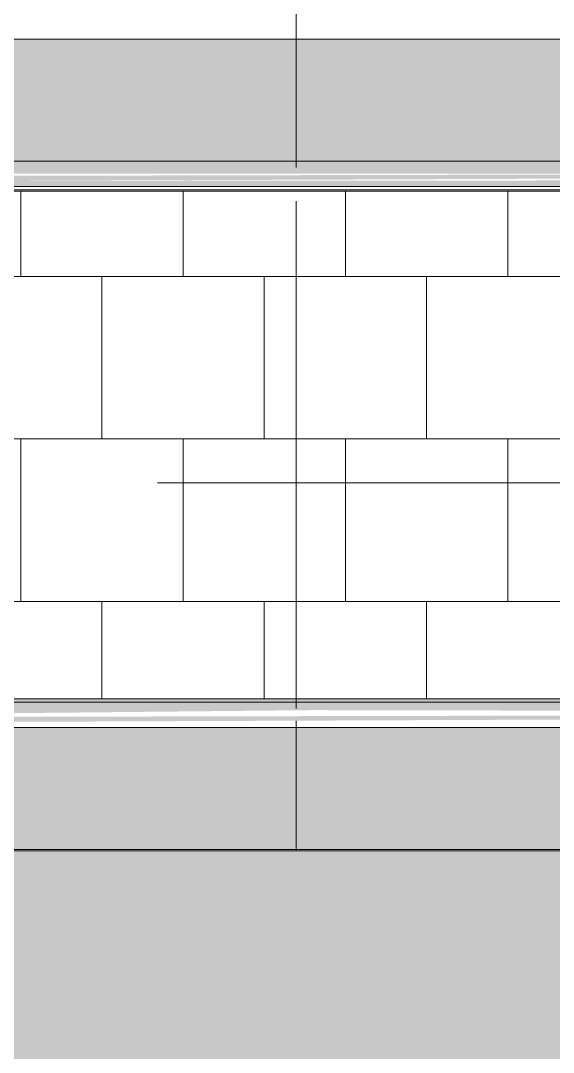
# Model space of a CAD drawing. Header units: metres. Extents: x 147 to 427, y -16 to 162.
# Drawn here: x 326.96 to 327.485, y 99.876 to 100.892 of the extents above; entities that cross this region are included whole.
import ezdxf

# ---------------------------------------------------------------- set-up
doc = ezdxf.new("R2010")
doc.units = ezdxf.units.M
doc.linetypes.add('IMPORT-Dashed _3_', pattern=[0.75, 0.5, -0.25])
doc.layers.add('1053_ARQ_BASE_MATADOURO_dwg', color=7, linetype='Continuous', lineweight=5, true_color=0x767676)
for name, color, linetype, lineweight in [('A-DETL', 7, 'Continuous', 5), ('A-DETL-GENF', 7, 'Continuous', 5), ('A-TEXTO1', 7, 'Continuous', 5), ('A-VISTA01', 7, 'Continuous', 20), ('A-WALL', 7, 'Continuous', 9), ('A_lay', 7, 'Continuous', 5), ('A_PROJEÇÃO', 7, 'IMPORT-Dashed _3_', 5), ('P-PIPE', 7, 'Continuous', 5)]:
    doc.layers.add(name, color=color, linetype=linetype, lineweight=lineweight)

# ---------------------------------------------------------------- blocks, each defined once
blk = doc.blocks.new('1053_ARQ_BASE_MATADOURO_dwg_arq geral tgov-4039641-TÉRREO 1_20 - Dependente 1')
at = {"layer": 'A_lay', "true_color": 0xaaaaaa}
h = blk.add_hatch(dxfattribs=at)
h.set_pattern_fill('FP_7', color=253, style=0, pattern_type=2)
h.set_pattern_definition([(0, (0, 0), (0, 0.16), []), (90, (0, 0), (-0.08, 0.16), [0.16, -0.16])])
h.paths.add_polyline_path([(19.8985, 17.0382), (29.3459, 17.0382), (29.3459, 17.5382), (19.6727, 17.5354), (19.6727, 17.0382)])
at = {"layer": 'A-TEXTO1', "color": 253, "true_color": 0xaaaaaa}
blk.add_line((29.2558, 17.2508), (28.4929, 17.2508), dxfattribs=at)
at = {"layer": 'A-VISTA01', "color": 253, "true_color": 0xaaaaaa, "flags": 128}
for points in [[(19.3727, 17.6882), (29.3459, 17.6882), (29.3459, 17.5382), (19.3727, 17.5382)], [(29.3459, 17.0382), (19.3001, 17.0382), (18.6572, 16.8882)]]:
    blk.add_lwpolyline(points, dxfattribs=at)
at = {"layer": 'A_PROJEÇÃO', "color": 253, "true_color": 0xaaaaaa}
for p, q in [((28.6296, 17.5617), (28.6296, 24.2546)), ((28.6296, 17.0286), (28.6296, 17.5496)), ((28.6296, 16.8882), (28.6296, 17.0165))]:
    blk.add_line(p, q, dxfattribs=at)
blk = doc.blocks.new('1053_ARQ_BASE_MATADOURO_dwg-3625622-TÉRREO 1_20 - Dependente 1')
blk.add_blockref('1053_ARQ_BASE_MATADOURO_dwg_arq geral tgov-4039641-TÉRREO 1_20 - Dependente 1', (130.2098, 83.186))

msp = doc.modelspace()

# ---------------------------------------------------------------- hatches: boundary and pattern name
at = {"layer": 'A-DETL-GENF', "true_color": 0xffff00}
h = msp.add_hatch(color=2, dxfattribs=at)
h.paths.add_polyline_path([(335.07, 79.4463), (337.1686, 79.4463), (337.1686, 100.0742), (313.5687, 100.0742), (313.5687, 79.4463), (334.6004, 79.4463)])
h.paths.add_polyline_path([(314.078, 79.9026), (314.078, 99.7769), (336.7005, 99.7769), (336.7005, 79.9026), (321.6934, 79.9026)])
at = {"layer": 'A-WALL', "true_color": 0xffd4aa, "transparency": 33554483}
h = msp.add_hatch(color=41, dxfattribs=at)
h.paths.add_polyline_path([(317.8486, 100.7257), (327.8809, 100.7352), (327.8811, 100.7477), (327.8947, 100.7447), (327.8949, 100.7257), (327.9314, 100.7352), (327.9314, 100.8742), (317.8314, 100.8742), (317.8485, 100.7257)])
h.paths.add_polyline_path([(318.4523, 100.729), (318.4523, 100.754), (320.4415, 100.7447), (320.4415, 100.729), (318.5002, 100.729)])
h.paths.add_polyline_path([(323.094, 100.729), (323.0933, 100.7382), (323.094, 100.754), (327.8714, 100.7447), (327.8714, 100.729), (323.1075, 100.729)])
h.paths.add_polyline_path([(321.0547, 100.729), (320.5075, 100.7382), (320.5075, 100.754), (323.055, 100.7447), (323.055, 100.729), (321.6934, 100.729)])
h = msp.add_hatch(color=41, dxfattribs=at)
h.paths.add_polyline_path([(317.9249, 100.0757), (327.9314, 100.0757), (327.9314, 100.2242), (327.9014, 100.2147), (327.8949, 100.1916), (327.8811, 100.2147), (327.8933, 100.2242), (317.9018, 100.2242), (317.9191, 100.0757)])
h.paths.add_polyline_path([(320.4415, 100.1959), (318.4523, 100.2052), (318.4523, 100.2209), (320.4415, 100.2117), (320.4415, 100.1963)])
h.paths.add_polyline_path([(323.0415, 100.1959), (320.5075, 100.2052), (320.5075, 100.2209), (323.055, 100.2117), (323.055, 100.1959)])
h.paths.add_polyline_path([(325.5252, 100.1959), (323.0933, 100.2052), (323.094, 100.2209), (327.8714, 100.2117), (327.8714, 100.1959), (325.6415, 100.1959)])
at = {"layer": 'P-PIPE', "true_color": 0xc0c0c0}
for points in [[(327.8714, 100.7415), (327.8714, 100.754), (323.0933, 100.7447), (323.0933, 100.7415), (327.4411, 100.7415)], [(325.6415, 100.729), (327.8714, 100.7382), (327.8714, 100.7415), (323.0933, 100.7307), (323.094, 100.729), (325.5252, 100.729)], [(326.8024, 100.2084), (327.8714, 100.2192), (327.8714, 100.2209), (323.0933, 100.2117), (323.0933, 100.2084), (326.1638, 100.2084)], [(325.6415, 100.1959), (327.8714, 100.2052), (327.8714, 100.2084), (323.0933, 100.1976), (323.094, 100.1959), (325.5252, 100.1959)]]:
    msp.add_hatch(color=9, dxfattribs=at).paths.add_polyline_path(points)

# ---------------------------------------------------------------- linework, layer by layer
at = {"layer": 'A-DETL'}
msp.add_line((337.1686, 100.0742), (313.5687, 100.0742), dxfattribs=at)
at = {"layer": 'A-WALL', "color": 253, "true_color": 0xaaaaaa}
for p, q in [((327.9314, 100.8742), (317.8314, 100.8742)), ((317.8485, 100.7257), (327.9314, 100.7257)), ((317.8486, 100.7242), (327.9314, 100.7242)), ((327.9314, 100.2242), (317.9018, 100.2242)), ((317.9189, 100.0757), (327.9314, 100.0757))]:
    msp.add_line(p, q, dxfattribs=at)
at = {"layer": 'A-WALL', "color": 9, "true_color": 0xc8b8aa}
msp.add_line((317.9191, 100.0742), (327.9314, 100.0742), dxfattribs=at)
at = {"layer": 'P-PIPE'}
for p, q in [((327.8714, 100.754), (323.0933, 100.754)), ((323.0933, 100.729), (327.8714, 100.729)), ((327.8714, 100.2209), (323.0933, 100.2209)), ((323.0933, 100.1959), (327.8714, 100.1959))]:
    msp.add_line(p, q, dxfattribs=at)

# ---------------------------------------------------------------- block references
at = {"layer": '1053_ARQ_BASE_MATADOURO_dwg', "color": 253, "true_color": 0xaaaaaa}
msp.add_blockref('1053_ARQ_BASE_MATADOURO_dwg-3625622-TÉRREO 1_20 - Dependente 1', (168.392, 0), dxfattribs=at)

doc.saveas('drawing.dxf')
